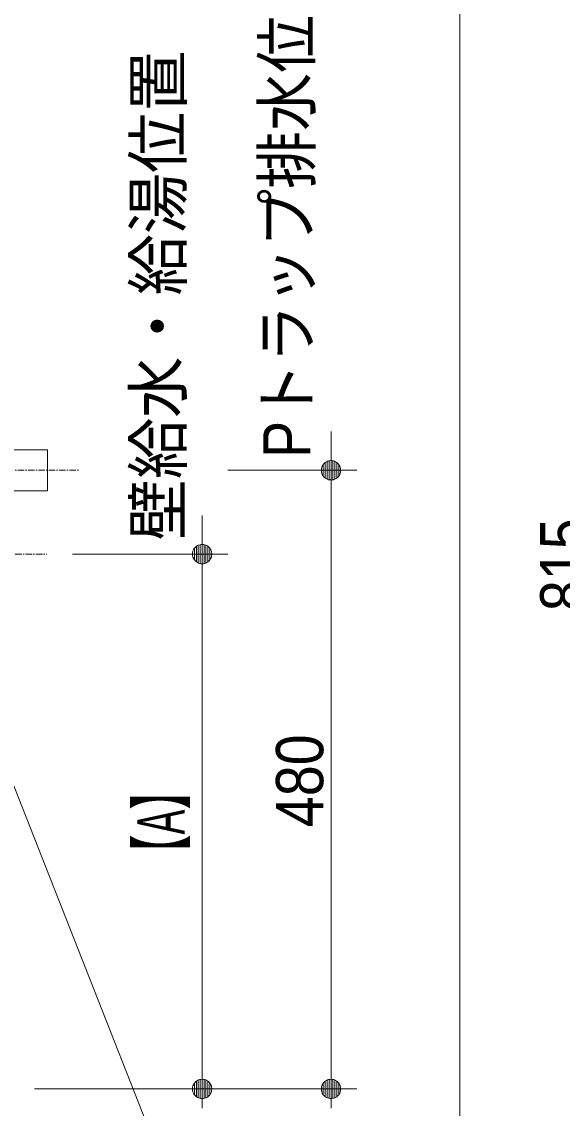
# Model space of a CAD drawing. Units: millimetres, scale not verified. Extents: x -6062 to 6062, y -3045 to 3045.
# Drawn here: x -707 to -288, y -2085 to -1242 of the extents above; entities that cross this region are included whole.
import ezdxf
from ezdxf.enums import TextEntityAlignment as Align

# ---------------------------------------------------------------- set-up
doc = ezdxf.new("R2010")
doc.units = ezdxf.units.MM
doc.header["$LTSCALE"] = 20
doc.linetypes.add('CHAIN1', pattern=[8, 5, -1, 1, -1])
for name, color, linetype, lineweight in [('0-0_1図面枠', 7, 'Continuous', 9), ('0-2_2寸法-1', 7, 'Continuous', 9), ('0-3_0', 7, 'Continuous', 9), ('0-4_2寸法-2', 7, 'Continuous', 9), ('0-5_4給排水', 7, 'Continuous', 9), ('0-6_2寸法-3', 7, 'Continuous', 9)]:
    doc.layers.add(name, color=color, linetype=linetype, lineweight=lineweight)
doc.styles.add('ＭＳ Ｐゴシック', font='')
doc.styles.get('ＭＳ Ｐゴシック').set_extended_font_data('MS PGothic')

# ---------------------------------------------------------------- blocks, each defined once
blk = doc.blocks.new('グループ-4')
at = {"layer": '0-0_1図面枠'}
blk.add_line((28400, 41000), (28400, -48600), dxfattribs=at)
blk = doc.blocks.new('_Dot')
at = {"layer": '0-3_0'}
for p, q in [((-10, 0), (-20, 0)), ((9.78, 2), (-9.78, 2)), ((7.99, 6), (-7.99, 6)), ((9.16, -3.98), (-9.16, -3.98)), ((6, -7.98), (-6, -7.98))]:
    blk.add_line(p, q, dxfattribs=at)
for points in [[(10, 0), (9.92, 1.25), (9.69, 2.49), (9.3, 3.68), (8.76, 4.82), (8.09, 5.88), (7.29, 6.85), (6.37, 7.71), (5.36, 8.44), (4.26, 9.05), (3.09, 9.51), (1.87, 9.82), (0.63, 9.98), (-0.63, 9.98), (-1.87, 9.82), (-3.09, 9.51), (-4.26, 9.05), (-5.36, 8.44), (-6.37, 7.71), (-7.29, 6.85), (-8.09, 5.88), (-8.76, 4.82), (-9.3, 3.68), (-9.69, 2.49), (-9.92, 1.25), (-10, 0), (0, 0)], [(-10, 0), (-9.92, -1.25), (-9.69, -2.49), (-9.3, -3.68), (-8.76, -4.82), (-8.09, -5.88), (-7.29, -6.85), (-6.37, -7.71), (-5.36, -8.44), (-4.26, -9.05), (-3.09, -9.51), (-1.87, -9.82), (-0.63, -9.98), (0.63, -9.98), (1.87, -9.82), (3.09, -9.51), (4.26, -9.05), (5.36, -8.44), (6.37, -7.71), (7.29, -6.85), (8.09, -5.88), (8.76, -4.82), (9.3, -3.68), (9.69, -2.49), (9.92, -1.25), (10, 0), (0, 0)]]:
    blk.add_lwpolyline(points, close=True, dxfattribs=at)
blk = doc.blocks.new('止水栓_側面')
at = {"layer": '0-5_4給排水', "linetype": 'CHAIN1'}
blk.add_line((-3010, 0), (1000, 0), dxfattribs=at)
at = {"layer": '0-5_4給排水'}
blk.add_lwpolyline([(-900, 1200), (-900, 600), (-1200, 600), (-1200, 1200)], dxfattribs=at)
for points in [[(-1950, 660), (-1850, 660), (-1850, 300), (-1950, 300)], [(-1330, 600), (-770, 600), (-770, 360), (-1330, 360)], [(-200, 600), (0, 600), (0, -600), (-200, -600)], [(-1250, 360), (-850, 360), (-850, 298), (-1250, 298)], [(-1450, -300), (-2010, -300), (-2010, 300), (-1450, 300)], [(-1450, 240), (-1430, 240), (-1430, -240), (-1450, -240)], [(-1430, 298), (-200, 298), (-200, -298), (-1430, -298)]]:
    blk.add_lwpolyline(points, close=True, dxfattribs=at)
blk = doc.blocks.new('グループ-50')
at = {"layer": '0-5_4給排水', "linetype": 'CHAIN1'}
for p, q in [((19400, -25600), (19400, -21820)), ((19736, -30067.1), (19604, -29513.2))]:
    blk.add_line(p, q, dxfattribs=at)
at = {"layer": '0-5_4給排水'}
for p, q in [((19700, -22686.8), (19700, -22940)), ((19100, -22860), (19100, -22940)), ((17577.8, -24204), (17271.4, -23946.9))]:
    blk.add_line(p, q, dxfattribs=at)
for points in [[(17840, -22520), (19050, -22520), (19050, -22860), (19400, -22860), (19749.9, -22658), (19750, -22320), (19050, -22320), (19050, -22360), (17840, -22360)], [(17927.4, -23430.9), (17868.9, -23439.7), (17811.5, -23454.1), (17755.8, -23474.2), (17693.4, -23504.5), (17634.9, -23541.9), (17579.4, -23587.3), (17528.6, -23640.3), (17526.9, -23642.3), (17029.7, -24234.9), (17336.1, -24492), (17833.3, -23899.5), (17849.7, -23882.1), (17868.1, -23866.9), (17888.1, -23853.9), (17909.6, -23843.4), (17928.2, -23836.7), (17947.3, -23831.9), (17966.8, -23829), (17986.5, -23828), (19050, -23828), (19050, -25040), (19750, -25040), (19750, -22940), (19050, -22940), (19050, -23428), (17986.5, -23428)], [(19880, -25100), (18920, -25100), (18920, -25040), (19880, -25040)]]:
    blk.add_lwpolyline(points, close=True, dxfattribs=at)
for points in [[(19050, -22360), (19050.1, -22360.4), (19050.4, -22361.6), (19050.8, -22363.6), (19051.4, -22366.4), (19052.1, -22369.8), (19052.9, -22374), (19053.8, -22378.7), (19054.7, -22384.1), (19055.6, -22389.9), (19056.5, -22396.2), (19057.3, -22402.9), (19057.9, -22409.9), (19058.5, -22417.2), (19058.9, -22424.7), (19059.2, -22432.3), (19059.3, -22440), (19059.2, -22444), (19059.2, -22448.1), (19058.9, -22456.1), (19058.4, -22463.9), (19057.8, -22471.4), (19057.1, -22478.5), (19056.3, -22485.3), (19055.4, -22491.5), (19054.5, -22497.3), (19053.6, -22502.4), (19052.7, -22507), (19052, -22510.9), (19051.3, -22514.2), (19050.7, -22516.7), (19050.3, -22518.5), (19050.1, -22519.6), (19050, -22520)], [(19050, -23428), (19050.6, -23429), (19052.3, -23432.1), (19055.1, -23437.2), (19058.9, -23444.1), (19063.5, -23452.7), (19068.7, -23462.9), (19074.3, -23474.6), (19080.3, -23487.6), (19086.3, -23501.8), (19092.1, -23517.2), (19097.7, -23533.7), (19102.7, -23551.2), (19106.9, -23569.6), (19110.1, -23588.8), (19112.1, -23608.5), (19112.8, -23628.5), (19112, -23648.6), (19109.9, -23668.5), (19106.6, -23687.7), (19102.3, -23706.3), (19097.2, -23723.9), (19091.5, -23740.5), (19085.6, -23755.9), (19079.5, -23770.1), (19073.6, -23783), (19068, -23794.4), (19062.9, -23804.4), (19058.5, -23812.7), (19054.9, -23819.3), (19052.2, -23824.1), (19050.6, -23827.1), (19050, -23828)]]:
    blk.add_lwpolyline(points, dxfattribs=at)
at = {"layer": '0-5_4給排水', "linetype": 'CHAIN1'}
for points in [[(19400, -27778.6), (19400, -27608.4), (19400, -27080.3), (19400, -25100)], [(19940, -32500), (19940, -31971.9), (19940, -31801.7)]]:
    blk.add_lwpolyline(points, dxfattribs=at)
for centre, start, end in [((26877.9, -27778.6), 180, 193.41236), ((12462.1, -31801.7), 0, 13.41236)]:
    blk.add_arc(centre, 7477.9, start, end, dxfattribs=at)
at = {"layer": '0-5_4給排水'}
blk.add_blockref('止水栓_側面', (20990, -33100), dxfattribs=at)
blk = doc.blocks.new('グループ-52')
at = {"layer": '0-5_4給排水', "linetype": 'CHAIN1'}
blk.add_line((18500, -31800), (22500, -31800), dxfattribs=at)
at = {"layer": '0-5_4給排水'}
blk.add_lwpolyline([(19000, -31480), (22000, -31480), (22000, -32120), (19000, -32120)], dxfattribs=at)

msp = doc.modelspace()

# ---------------------------------------------------------------- linework, layer by layer
at = {"layer": '0-2_2寸法-1'}
for p, q in [((-547.5, -1590), (-447.5, -1590)), ((-467.5, -1605.01), (-467.5, -2054.99)), ((-668, -1655), (-547.5, -1655)), ((-567.5, -1670.01), (-567.5, -2054.99)), ((-697.5, -2070), (-547.5, -2070)), ((-547.5, -2070), (-447.5, -2070))]:
    msp.add_line(p, q, dxfattribs=at)
at = {"layer": '0-4_2寸法-2'}
for p, q in [((-467.5, -1574.99), (-467.5, -1559.99)), ((-547.5, -1590), (-447.5, -1590)), ((-467.5, -1590), (-467.5, -2070)), ((-567.5, -1639.99), (-567.5, -1624.99)), ((-668, -1655), (-547.5, -1655)), ((-567.5, -1655), (-567.5, -2070)), ((-697.5, -2070), (-547.5, -2070)), ((-547.5, -2070), (-447.5, -2070))]:
    msp.add_line(p, q, dxfattribs=at)
at = {"layer": '0-6_2寸法-3'}
msp.add_lwpolyline([(-912.57, -2420), (-483.38, -2420), (-778.75, -1669.9)], dxfattribs=at)

# ---------------------------------------------------------------- block references
at = {"layer": '0-0_1図面枠', "xscale": 0.05, "yscale": 0.05}
msp.add_blockref('グループ-4', (-1787.5, 0), dxfattribs=at)
at = {"layer": '0-2_2寸法-1', "xscale": 0.7503418, "yscale": 0.7503418}
for p, rotation in [((-467.5, -1590), 90), ((-567.5, -1655), 90), ((-567.5, -2070), 270), ((-467.5, -2070), 270)]:
    msp.add_blockref('_Dot', p, dxfattribs=dict(at, rotation=rotation))
at = {"layer": '0-4_2寸法-2', "xscale": 0.7503418, "yscale": 0.7503418}
for p, rotation in [((-467.5, -1590), 270), ((-567.5, -1655), 270), ((-567.5, -2070), 90), ((-467.5, -2070), 90)]:
    msp.add_blockref('_Dot', p, dxfattribs=dict(at, rotation=rotation))
at = {"layer": '0-5_4給排水', "xscale": 0.05, "yscale": 0.05}
for name in ['グループ-50', 'グループ-52']:
    msp.add_blockref(name, (-1787.5, 0), dxfattribs=at)

# ---------------------------------------------------------------- texts
at = {"layer": '0-2_2寸法-1', "style": 'ＭＳ Ｐゴシック'}
for s, height, width, p in [('815', 36.66, 0.9, (-257.54, -1699.29)), ('480', 36.66, 0.9, (-462.54, -1866.89)), ('【A】', 36.69, 0.6, (-570.13, -1902.55))]:
    msp.add_text(s, height=height, rotation=90, dxfattribs=dict(at, width=width)).set_placement(p, align=Align.BOTTOM_LEFT)
at = {"layer": '0-4_2寸法-2', "style": 'ＭＳ Ｐゴシック'}
for s, width, p in [('Pトラップ排水位置', 0.9, (-472.48, -1580.42)), ('壁給水・給湯位置', 0.95, (-572.38, -1644.36))]:
    msp.add_text(s, height=36.66, rotation=90, dxfattribs=dict(at, width=width)).set_placement(p, align=Align.BOTTOM_LEFT)

doc.saveas('drawing.dxf')
